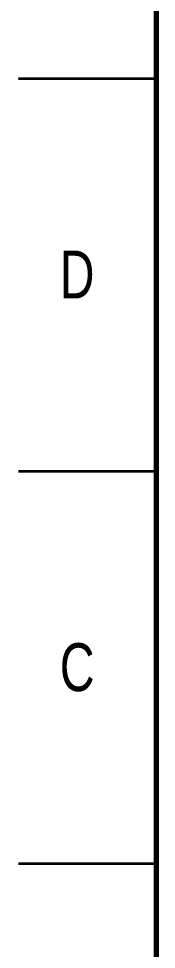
# Model space of a CAD drawing. Header units: millimetres. Extents: x 2 to 1187, y 2 to 839.
# Drawn here: x 2.5 to 20, y 109.6 to 228.2 of the extents above; entities that cross this region are included whole.
import ezdxf

# ---------------------------------------------------------------- set-up
doc = ezdxf.new("R2010")
doc.units = ezdxf.units.MM
doc.styles.add('SLDTEXTSTYLE0', font='TXT', dxfattribs={"width": 0.75})

msp = doc.modelspace()

# ---------------------------------------------------------------- linework, layer by layer
at = {"color": 7, "linetype": 'Continuous', "lineweight": 70}
msp.add_line((20, 20), (20, 821), dxfattribs=at)
at = {"color": 7, "linetype": 'Continuous', "lineweight": 35}
for p, q in [((20, 220.5), (2.5, 220.5)), ((20, 170.5), (2.5, 170.5)), ((20, 120.5), (2.5, 120.5))]:
    msp.add_line(p, q, dxfattribs=at)

# ---------------------------------------------------------------- texts
at = {"color": 7, "linetype": 'Continuous', "lineweight": 0, "char_height": 6.096, "attachment_point": 2, "style": 'SLDTEXTSTYLE0'}
for s, insert in [('D', (9.93015, 198.61369)), ('C', (9.9365, 148.61369))]:
    msp.add_mtext(s, dxfattribs=dict(at, insert=insert))

doc.saveas('drawing.dxf')
